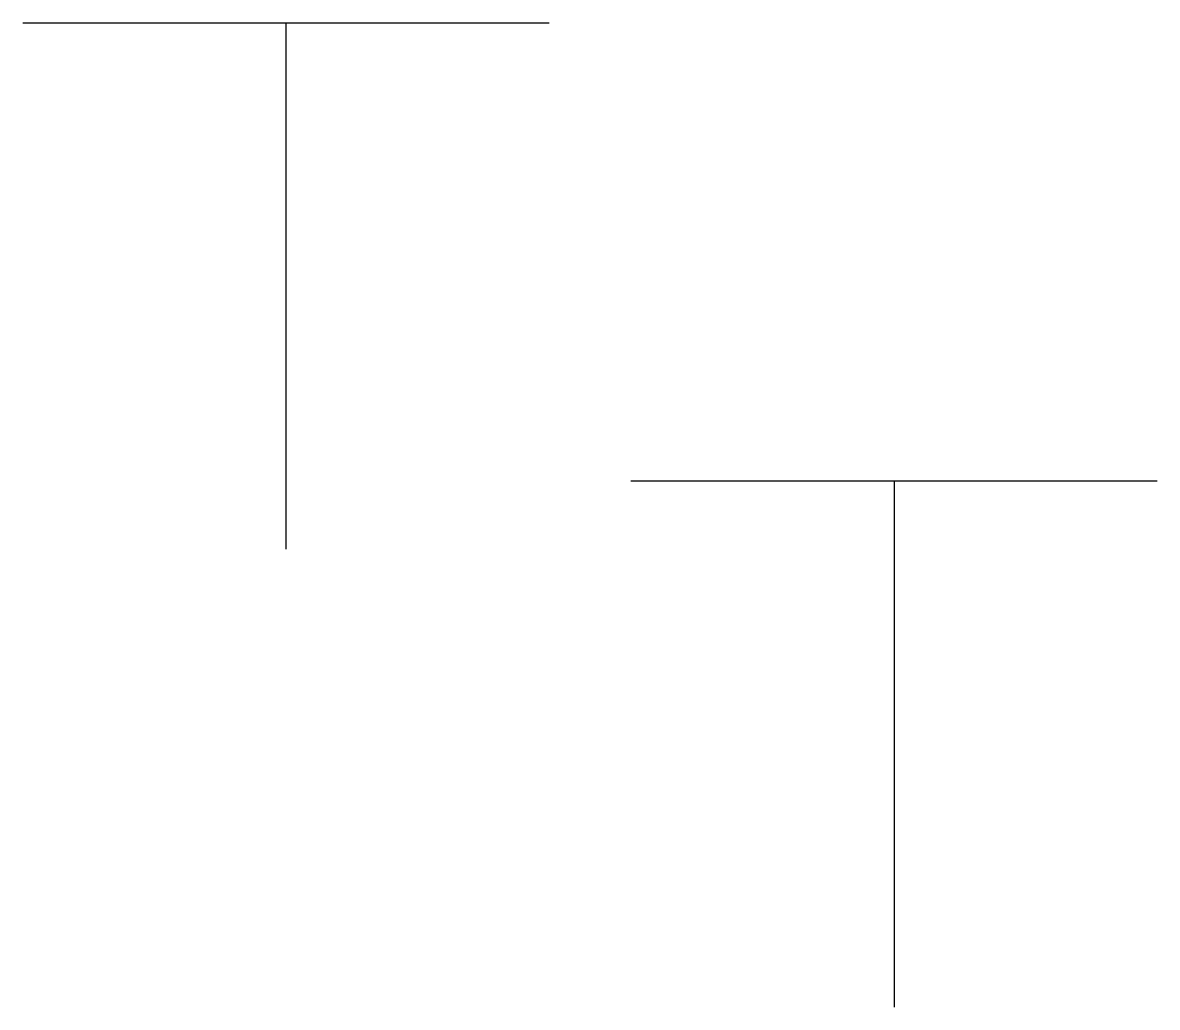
# Model space of a CAD drawing. Extents: x -2.22 to 2.09, y -2.1 to 1.64.
import ezdxf

# ---------------------------------------------------------------- set-up
doc = ezdxf.new("R2010")
doc.units = 0
doc.layers.get('0').update_dxf_attribs({"linetype": 'CONTINUOUS'})

msp = doc.modelspace()

# ---------------------------------------------------------------- linework, layer by layer
at = {"color": 0}
for p, q in [((-2.2249, 1.6448), (-0.2249, 1.6448)), ((-1.2249, 1.6448), (-1.2249, -0.3552)), ((0.0851, -0.0953), (2.0851, -0.0953)), ((1.0851, -0.0953), (1.0851, -2.0953))]:
    msp.add_line(p, q, dxfattribs=at)

doc.saveas('drawing.dxf')
